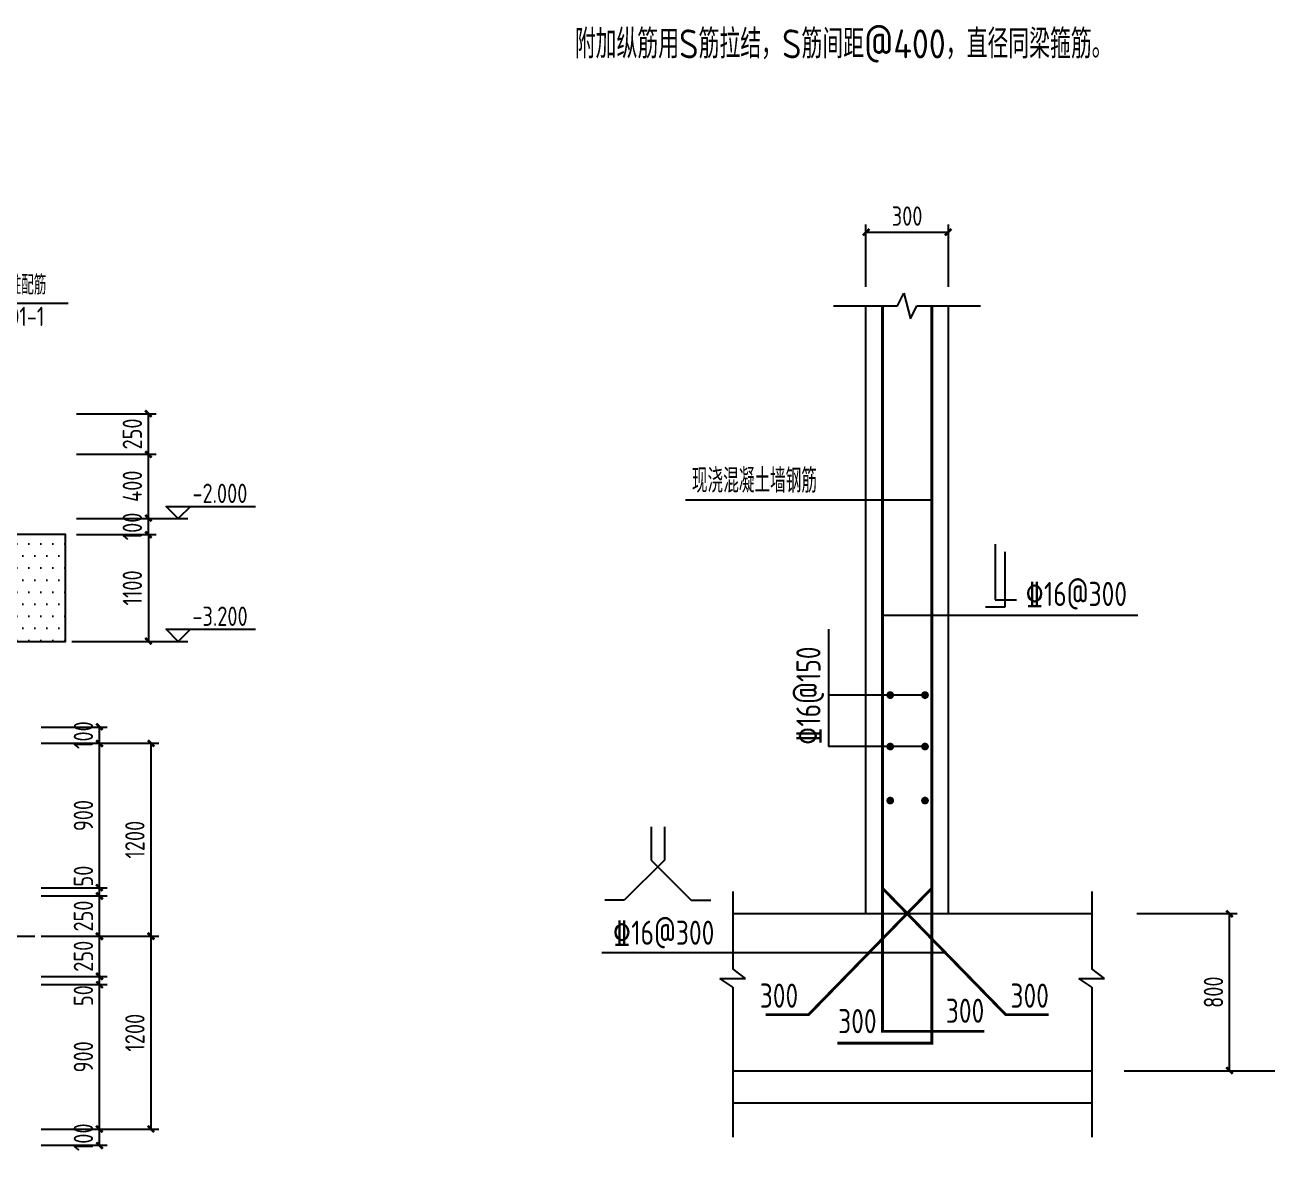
# Model space of a CAD drawing. Header units: millimetres. Extents: x 893615 to 897539, y 39650 to 40458.
# Drawn here: x 895379 to 895572, y 39769.1 to 39945.4 of the extents above; entities that cross this region are included whole.
import ezdxf

# ---------------------------------------------------------------- set-up
doc = ezdxf.new("R2010")
doc.units = ezdxf.units.MM
doc.header["$LTSCALE"] = 1000
doc.header["$MEASUREMENT"] = 0
doc.linetypes.add('DASHED', pattern=[0.75, 0.5, -0.25])
doc.linetypes.add('DOTE', pattern=[2.42, 2, -0.2, 0.02, -0.2])
for name, color, linetype in [('1530', 253, 'Continuous'), ('1534', 7, 'Continuous'), ('AXIS', 3, 'Continuous'), ('Civil', 7, 'Continuous'), ('DIM', 7, 'Continuous'), ('DOTE', 1, 'Continuous'), ('JICHU', 60, 'Continuous'), ('rebars', 1, 'Continuous'), ('Thin', 7, 'Continuous'), ('文字', 7, 'Continuous'), ('柱__钢筋标注', 7, 'Continuous'), ('标注尺寸', 252, 'Continuous'), ('水平钢筋', 7, 'Continuous'), ('独立基础', 2, 'Continuous')]:
    doc.layers.add(name, color=color, linetype=linetype)
doc.styles.add('GBHZ', font='gbenor.shx', dxfattribs={"width": 0.9, "bigfont": 'gbcbig.shx'})
doc.styles.get("Standard").update_dxf_attribs({"font": 'gbenor.shx', "bigfont": 'gbcbig.shx'})
doc.dimstyles.new('Y100', dxfattribs={"dimscale": 0, "dimtxt": 3, "dimasz": 0.01, "dimexe": 1.2, "dimexo": 2, "dimgap": 1, "dimtad": 1, "dimdec": 0, "dimlfac": 100, "dimzin": 0, "dimdsep": 46, "dimtxsty": 'GBHZ', "dimblk": 'DX', "dimcen": 0.09, "dimdle": 1, "dimclrd": 7, "dimclre": 7, "dimclrt": 7, "dimadec": 0, "dimazin": 0, "dimtfac": 1, "dimtdec": 0, "dimtix": 1, "dimtmove": 2, "dimatfit": 3, "dimldrblk": 'DX', "dimfxl": 0, "dimtolj": 1, "dimtzin": 0, "dimarcsym": 0})
doc.dimstyles.new('Y40', dxfattribs={"dimscale": 0, "dimtxt": 3, "dimasz": 0.01, "dimexe": 1.2, "dimexo": 1, "dimgap": 1, "dimtad": 1, "dimdec": 0, "dimlfac": 40, "dimzin": 0, "dimdsep": 46, "dimtxsty": 'GBHZ', "dimblk1": 'DX', "dimblk2": 'DX', "dimsah": 1, "dimcen": 0.09, "dimdle": 1, "dimadec": 0, "dimazin": 0, "dimtfac": 1, "dimtdec": 0, "dimtix": 1, "dimtmove": 2, "dimatfit": 3, "dimldrblk": 'DX', "dimfxl": 0, "dimtolj": 1, "dimtzin": 0, "dimarcsym": 0})

# ---------------------------------------------------------------- blocks, each defined once
blk = doc.blocks.new('DX')
at = {"color": 0, "linetype": 'ByBlock', "const_width": 40}
blk.add_lwpolyline([(-54, -51), (46, 49)], dxfattribs=at)
blk = doc.blocks.new('*D60')
at = {"layer": 'AXIS', "color": 7, "lineweight": -2, "transparency": 16777216}
for p, q in [((895551.79, 39807.26), (895567.37, 39807.26)), ((895566.17, 39782.84), (895566.17, 39807.25)), ((895549.79, 39782.83), (895567.37, 39782.83))]:
    blk.add_line(p, q, dxfattribs=at)
at = {"layer": 'Defpoints', "color": 0, "transparency": 16777216}
for p in [(895549.79, 39807.26), (895566.17, 39807.26), (895547.79, 39782.83)]:
    blk.add_point(p, dxfattribs=at)
at = {"layer": 'AXIS', "color": 7, "lineweight": -2, "transparency": 16777216, "xscale": 0.01, "yscale": 0.01, "zscale": 0.01}
for p, rotation in [((895566.17, 39807.26), 90), ((895566.17, 39782.83), 270)]:
    blk.add_blockref('DX', p, dxfattribs=dict(at, rotation=rotation))
at = {"layer": 'AXIS', "color": 7, "transparency": 16777216, "insert": (895563.67, 39795.04), "char_height": 3, "attachment_point": 5, "rotation": 90, "style": 'GBHZ'}
blk.add_mtext('\\A1;800', dxfattribs=at)
blk = doc.blocks.new('*D61')
at = {"layer": 'AXIS', "color": 7, "lineweight": -2, "transparency": 16777216}
for p, q in [((895509.67, 39904.64), (895509.67, 39914.36)), ((895522.5, 39904.64), (895522.5, 39914.36)), ((895509.68, 39913.16), (895522.49, 39913.16))]:
    blk.add_line(p, q, dxfattribs=at)
at = {"layer": 'Defpoints', "color": 0, "transparency": 16777216}
for p in [(895522.5, 39913.16), (895509.67, 39902.64), (895522.5, 39902.64)]:
    blk.add_point(p, dxfattribs=at)
at = {"layer": 'AXIS', "color": 7, "lineweight": -2, "transparency": 16777216, "xscale": 0.01, "yscale": 0.01, "zscale": 0.01, "rotation": 180}
blk.add_blockref('DX', (895509.67, 39913.16), dxfattribs=at)
at = {"layer": 'AXIS', "color": 7, "lineweight": -2, "transparency": 16777216, "xscale": 0.01, "yscale": 0.01, "zscale": 0.01}
blk.add_blockref('DX', (895522.5, 39913.16), dxfattribs=at)
at = {"layer": 'AXIS', "color": 7, "transparency": 16777216, "insert": (895516.08, 39915.66), "char_height": 3, "attachment_point": 5, "style": 'GBHZ'}
blk.add_mtext('\\A1;300', dxfattribs=at)
blk = doc.blocks.new('*D437')
at = {"layer": 'Defpoints', "color": 0, "transparency": 16777216}
for p in [(895380.56, 39773.74), (895390.61, 39773.74), (895380.56, 39771.24)]:
    blk.add_point(p, dxfattribs=at)
at = {"layer": 'dim', "color": 0, "lineweight": -2, "transparency": 16777216}
for p, q in [((895381.56, 39773.74), (895391.81, 39773.74)), ((895390.61, 39773.75), (895390.61, 39773.76)), ((895390.61, 39771.24), (895390.61, 39773.74)), ((895381.56, 39771.24), (895391.81, 39771.24)), ((895390.61, 39771.23), (895390.61, 39771.22))]:
    blk.add_line(p, q, dxfattribs=at)
at = {"layer": 'dim', "color": 0, "lineweight": -2, "transparency": 16777216, "xscale": 0.01, "yscale": 0.01, "zscale": 0.01}
for p, rotation in [((895390.61, 39773.74), 270), ((895390.61, 39771.24), 90)]:
    blk.add_blockref('DX', p, dxfattribs=dict(at, rotation=rotation))
at = {"layer": 'dim', "color": 0, "transparency": 16777216, "insert": (895388.11, 39772.49), "char_height": 3, "attachment_point": 5, "rotation": 90, "style": 'GBHZ'}
blk.add_mtext('\\A1;100', dxfattribs=at)
blk = doc.blocks.new('*D438')
at = {"layer": 'Defpoints', "color": 0, "transparency": 16777216}
for p in [(895380.56, 39796.24), (895390.61, 39796.24), (895380.56, 39773.74)]:
    blk.add_point(p, dxfattribs=at)
at = {"layer": 'dim', "color": 0, "lineweight": -2, "transparency": 16777216}
for p, q in [((895381.56, 39796.24), (895391.81, 39796.24)), ((895390.61, 39773.75), (895390.61, 39796.23)), ((895381.56, 39773.74), (895391.81, 39773.74))]:
    blk.add_line(p, q, dxfattribs=at)
at = {"layer": 'dim', "color": 0, "lineweight": -2, "transparency": 16777216, "xscale": 0.01, "yscale": 0.01, "zscale": 0.01}
for p, rotation in [((895390.61, 39796.24), 90), ((895390.61, 39773.74), 270)]:
    blk.add_blockref('DX', p, dxfattribs=dict(at, rotation=rotation))
at = {"layer": 'dim', "color": 0, "transparency": 16777216, "insert": (895388.11, 39784.99), "char_height": 3, "attachment_point": 5, "rotation": 90, "style": 'GBHZ'}
blk.add_mtext('\\A1;900', dxfattribs=at)
blk = doc.blocks.new('*D439')
at = {"layer": 'Defpoints', "color": 0, "transparency": 16777216}
for p in [(895380.56, 39797.49), (895380.56, 39796.24), (895390.61, 39797.49)]:
    blk.add_point(p, dxfattribs=at)
at = {"layer": 'dim', "color": 0, "lineweight": -2, "transparency": 16777216}
for p, q in [((895381.56, 39797.49), (895391.81, 39797.49)), ((895381.56, 39796.24), (895391.81, 39796.24)), ((895390.61, 39797.5), (895390.61, 39797.51)), ((895390.61, 39796.24), (895390.61, 39797.49)), ((895390.61, 39796.23), (895390.61, 39796.22))]:
    blk.add_line(p, q, dxfattribs=at)
at = {"layer": 'dim', "color": 0, "lineweight": -2, "transparency": 16777216, "xscale": 0.01, "yscale": 0.01, "zscale": 0.01}
for p, rotation in [((895390.61, 39797.49), 270), ((895390.61, 39796.24), 90)]:
    blk.add_blockref('DX', p, dxfattribs=dict(at, rotation=rotation))
at = {"layer": 'dim', "color": 0, "transparency": 16777216, "insert": (895388.11, 39794.51), "char_height": 3, "attachment_point": 5, "rotation": 90, "style": 'GBHZ'}
blk.add_mtext('\\A1;50', dxfattribs=at)
blk = doc.blocks.new('*D440')
at = {"layer": 'Defpoints', "color": 0, "transparency": 16777216}
for p in [(895380.56, 39803.74), (895390.61, 39803.74), (895380.56, 39797.49)]:
    blk.add_point(p, dxfattribs=at)
at = {"layer": 'dim', "color": 0, "lineweight": -2, "transparency": 16777216}
for p, q in [((895381.56, 39803.74), (895391.81, 39803.74)), ((895390.61, 39803.75), (895390.61, 39803.76)), ((895390.61, 39797.49), (895390.61, 39803.74)), ((895381.56, 39797.49), (895391.81, 39797.49)), ((895390.61, 39797.48), (895390.61, 39797.47))]:
    blk.add_line(p, q, dxfattribs=at)
at = {"layer": 'dim', "color": 0, "lineweight": -2, "transparency": 16777216, "xscale": 0.01, "yscale": 0.01, "zscale": 0.01}
for p, rotation in [((895390.61, 39803.74), 270), ((895390.61, 39797.49), 90)]:
    blk.add_blockref('DX', p, dxfattribs=dict(at, rotation=rotation))
at = {"layer": 'dim', "color": 0, "transparency": 16777216, "insert": (895388.11, 39800.62), "char_height": 3, "attachment_point": 5, "rotation": 90, "style": 'GBHZ'}
blk.add_mtext('\\A1;250', dxfattribs=at)
blk = doc.blocks.new('*D441')
at = {"layer": 'Defpoints', "color": 0, "transparency": 16777216}
for p in [(895380.56, 39809.99), (895390.61, 39809.99), (895380.56, 39803.74)]:
    blk.add_point(p, dxfattribs=at)
at = {"layer": 'dim', "color": 0, "lineweight": -2, "transparency": 16777216}
for p, q in [((895381.56, 39809.99), (895391.81, 39809.99)), ((895390.61, 39810), (895390.61, 39810.01)), ((895390.61, 39803.74), (895390.61, 39809.99)), ((895381.56, 39803.74), (895391.81, 39803.74)), ((895390.61, 39803.73), (895390.61, 39803.72))]:
    blk.add_line(p, q, dxfattribs=at)
at = {"layer": 'dim', "color": 0, "lineweight": -2, "transparency": 16777216, "xscale": 0.01, "yscale": 0.01, "zscale": 0.01}
for p, rotation in [((895390.61, 39809.99), 270), ((895390.61, 39803.74), 90)]:
    blk.add_blockref('DX', p, dxfattribs=dict(at, rotation=rotation))
at = {"layer": 'dim', "color": 0, "transparency": 16777216, "insert": (895388.11, 39806.87), "char_height": 3, "attachment_point": 5, "rotation": 90, "style": 'GBHZ'}
blk.add_mtext('\\A1;250', dxfattribs=at)
blk = doc.blocks.new('*D442')
at = {"layer": 'Defpoints', "color": 0, "transparency": 16777216}
for p in [(895380.56, 39811.24), (895380.56, 39809.99), (895390.61, 39811.24)]:
    blk.add_point(p, dxfattribs=at)
at = {"layer": 'dim', "color": 0, "lineweight": -2, "transparency": 16777216}
for p, q in [((895381.56, 39811.24), (895391.81, 39811.24)), ((895381.56, 39809.99), (895391.81, 39809.99)), ((895390.61, 39811.25), (895390.61, 39811.26)), ((895390.61, 39809.99), (895390.61, 39811.24)), ((895390.61, 39809.98), (895390.61, 39809.97))]:
    blk.add_line(p, q, dxfattribs=at)
at = {"layer": 'dim', "color": 0, "lineweight": -2, "transparency": 16777216, "xscale": 0.01, "yscale": 0.01, "zscale": 0.01}
for p, rotation in [((895390.61, 39811.24), 270), ((895390.61, 39809.99), 90)]:
    blk.add_blockref('DX', p, dxfattribs=dict(at, rotation=rotation))
at = {"layer": 'dim', "color": 0, "transparency": 16777216, "insert": (895388.11, 39813.08), "char_height": 3, "attachment_point": 5, "rotation": 90, "style": 'GBHZ'}
blk.add_mtext('\\A1;50', dxfattribs=at)
blk = doc.blocks.new('*D443')
at = {"layer": 'Defpoints', "color": 0, "transparency": 16777216}
for p in [(895380.56, 39833.74), (895390.61, 39833.74), (895380.56, 39811.24)]:
    blk.add_point(p, dxfattribs=at)
at = {"layer": 'dim', "color": 0, "lineweight": -2, "transparency": 16777216}
for p, q in [((895381.56, 39833.74), (895391.81, 39833.74)), ((895390.61, 39811.25), (895390.61, 39833.73)), ((895381.56, 39811.24), (895391.81, 39811.24))]:
    blk.add_line(p, q, dxfattribs=at)
at = {"layer": 'dim', "color": 0, "lineweight": -2, "transparency": 16777216, "xscale": 0.01, "yscale": 0.01, "zscale": 0.01}
for p, rotation in [((895390.61, 39833.74), 90), ((895390.61, 39811.24), 270)]:
    blk.add_blockref('DX', p, dxfattribs=dict(at, rotation=rotation))
at = {"layer": 'dim', "color": 0, "transparency": 16777216, "insert": (895388.11, 39822.49), "char_height": 3, "attachment_point": 5, "rotation": 90, "style": 'GBHZ'}
blk.add_mtext('\\A1;900', dxfattribs=at)
blk = doc.blocks.new('*D444')
at = {"layer": 'Defpoints', "color": 0, "transparency": 16777216}
for p in [(895380.56, 39836.24), (895390.61, 39836.24), (895380.56, 39833.74)]:
    blk.add_point(p, dxfattribs=at)
at = {"layer": 'dim', "color": 0, "lineweight": -2, "transparency": 16777216}
for p, q in [((895381.56, 39836.24), (895391.81, 39836.24)), ((895390.61, 39836.25), (895390.61, 39836.26)), ((895390.61, 39833.74), (895390.61, 39836.24)), ((895381.56, 39833.74), (895391.81, 39833.74)), ((895390.61, 39833.73), (895390.61, 39833.72))]:
    blk.add_line(p, q, dxfattribs=at)
at = {"layer": 'dim', "color": 0, "lineweight": -2, "transparency": 16777216, "xscale": 0.01, "yscale": 0.01, "zscale": 0.01}
for p, rotation in [((895390.61, 39836.24), 270), ((895390.61, 39833.74), 90)]:
    blk.add_blockref('DX', p, dxfattribs=dict(at, rotation=rotation))
at = {"layer": 'dim', "color": 0, "transparency": 16777216, "insert": (895388.11, 39834.99), "char_height": 3, "attachment_point": 5, "rotation": 90, "style": 'GBHZ'}
blk.add_mtext('\\A1;100', dxfattribs=at)
blk = doc.blocks.new('*D445')
at = {"layer": 'Defpoints', "color": 0, "transparency": 16777216}
for p in [(895380.56, 39833.74), (895380.56, 39803.74), (895398.61, 39803.74)]:
    blk.add_point(p, dxfattribs=at)
at = {"layer": 'dim', "color": 0, "lineweight": -2, "transparency": 16777216}
for p, q in [((895381.56, 39833.74), (895399.81, 39833.74)), ((895398.61, 39833.73), (895398.61, 39803.75)), ((895381.56, 39803.74), (895399.81, 39803.74))]:
    blk.add_line(p, q, dxfattribs=at)
at = {"layer": 'dim', "color": 0, "lineweight": -2, "transparency": 16777216, "xscale": 0.01, "yscale": 0.01, "zscale": 0.01}
for p, rotation in [((895398.61, 39833.74), 90), ((895398.61, 39803.74), 270)]:
    blk.add_blockref('DX', p, dxfattribs=dict(at, rotation=rotation))
at = {"layer": 'dim', "color": 0, "transparency": 16777216, "insert": (895396.11, 39818.74), "char_height": 3, "attachment_point": 5, "rotation": 90, "style": 'GBHZ'}
blk.add_mtext('\\A1;1200', dxfattribs=at)
blk = doc.blocks.new('*D446')
at = {"layer": 'Defpoints', "color": 0, "transparency": 16777216}
for p in [(895380.56, 39803.74), (895380.56, 39773.74), (895398.61, 39773.74)]:
    blk.add_point(p, dxfattribs=at)
at = {"layer": 'dim', "color": 0, "lineweight": -2, "transparency": 16777216}
for p, q in [((895381.56, 39803.74), (895399.81, 39803.74)), ((895398.61, 39803.73), (895398.61, 39773.75)), ((895381.56, 39773.74), (895399.81, 39773.74))]:
    blk.add_line(p, q, dxfattribs=at)
at = {"layer": 'dim', "color": 0, "lineweight": -2, "transparency": 16777216, "xscale": 0.01, "yscale": 0.01, "zscale": 0.01}
for p, rotation in [((895398.61, 39803.74), 90), ((895398.61, 39773.74), 270)]:
    blk.add_blockref('DX', p, dxfattribs=dict(at, rotation=rotation))
at = {"layer": 'dim', "color": 0, "transparency": 16777216, "insert": (895396.11, 39788.74), "char_height": 3, "attachment_point": 5, "rotation": 90, "style": 'GBHZ'}
blk.add_mtext('\\A1;1200', dxfattribs=at)
blk = doc.blocks.new('*D447')
at = {"layer": 'Defpoints', "color": 0, "transparency": 16777216}
for p in [(895386.05, 39868.67), (895398.21, 39868.67), (895386.05, 39866.17)]:
    blk.add_point(p, dxfattribs=at)
at = {"layer": 'dim', "color": 0, "lineweight": -2, "transparency": 16777216}
for p, q in [((895387.05, 39868.67), (895399.41, 39868.67)), ((895398.21, 39868.68), (895398.21, 39868.69)), ((895398.21, 39866.17), (895398.21, 39868.67)), ((895387.05, 39866.17), (895399.41, 39866.17)), ((895398.21, 39866.16), (895398.21, 39866.15))]:
    blk.add_line(p, q, dxfattribs=at)
at = {"layer": 'dim', "color": 0, "lineweight": -2, "transparency": 16777216, "xscale": 0.01, "yscale": 0.01, "zscale": 0.01}
for p, rotation in [((895398.21, 39868.67), 270), ((895398.21, 39866.17), 90)]:
    blk.add_blockref('DX', p, dxfattribs=dict(at, rotation=rotation))
at = {"layer": 'dim', "color": 0, "transparency": 16777216, "insert": (895395.71, 39867.42), "char_height": 3, "attachment_point": 5, "rotation": 90, "style": 'GBHZ'}
blk.add_mtext('\\A1;100', dxfattribs=at)
blk = doc.blocks.new('*D448')
at = {"layer": 'Defpoints', "color": 0, "transparency": 16777216}
for p in [(895386.05, 39878.67), (895398.21, 39878.67), (895386.05, 39868.67)]:
    blk.add_point(p, dxfattribs=at)
at = {"layer": 'dim', "color": 0, "lineweight": -2, "transparency": 16777216}
for p, q in [((895387.05, 39878.67), (895399.41, 39878.67)), ((895398.21, 39868.68), (895398.21, 39878.66)), ((895387.05, 39868.67), (895399.41, 39868.67))]:
    blk.add_line(p, q, dxfattribs=at)
at = {"layer": 'dim', "color": 0, "lineweight": -2, "transparency": 16777216, "xscale": 0.01, "yscale": 0.01, "zscale": 0.01}
for p, rotation in [((895398.21, 39878.67), 90), ((895398.21, 39868.67), 270)]:
    blk.add_blockref('DX', p, dxfattribs=dict(at, rotation=rotation))
at = {"layer": 'dim', "color": 0, "transparency": 16777216, "insert": (895395.71, 39873.67), "char_height": 3, "attachment_point": 5, "rotation": 90, "style": 'GBHZ'}
blk.add_mtext('\\A1;400', dxfattribs=at)
blk = doc.blocks.new('*D449')
at = {"layer": 'Defpoints', "color": 0, "transparency": 16777216}
for p in [(895386.05, 39884.92), (895398.21, 39884.92), (895386.05, 39878.67)]:
    blk.add_point(p, dxfattribs=at)
at = {"layer": 'dim', "color": 0, "lineweight": -2, "transparency": 16777216}
for p, q in [((895387.05, 39884.92), (895399.41, 39884.92)), ((895398.21, 39884.93), (895398.21, 39884.94)), ((895398.21, 39878.67), (895398.21, 39884.92)), ((895387.05, 39878.67), (895399.41, 39878.67)), ((895398.21, 39878.66), (895398.21, 39878.65))]:
    blk.add_line(p, q, dxfattribs=at)
at = {"layer": 'dim', "color": 0, "lineweight": -2, "transparency": 16777216, "xscale": 0.01, "yscale": 0.01, "zscale": 0.01}
for p, rotation in [((895398.21, 39884.92), 270), ((895398.21, 39878.67), 90)]:
    blk.add_blockref('DX', p, dxfattribs=dict(at, rotation=rotation))
at = {"layer": 'dim', "color": 0, "transparency": 16777216, "insert": (895395.71, 39881.79), "char_height": 3, "attachment_point": 5, "rotation": 90, "style": 'GBHZ'}
blk.add_mtext('\\A1;250', dxfattribs=at)
blk = doc.blocks.new('*D456')
at = {"layer": 'Defpoints', "color": 0, "transparency": 16777216}
for p in [(895387.7, 39866.17), (895385.31, 39849.56), (895398.21, 39849.56)]:
    blk.add_point(p, dxfattribs=at)
at = {"layer": 'dim', "color": 0, "lineweight": -2, "transparency": 16777216}
for p, q in [((895388.7, 39866.17), (895399.41, 39866.17)), ((895398.21, 39866.16), (895398.21, 39849.57)), ((895386.31, 39849.56), (895399.41, 39849.56))]:
    blk.add_line(p, q, dxfattribs=at)
at = {"layer": 'dim', "color": 0, "lineweight": -2, "transparency": 16777216, "xscale": 0.01, "yscale": 0.01, "zscale": 0.01}
for p, rotation in [((895398.21, 39866.17), 90), ((895398.21, 39849.56), 270)]:
    blk.add_blockref('DX', p, dxfattribs=dict(at, rotation=rotation))
at = {"layer": 'dim', "color": 0, "transparency": 16777216, "insert": (895395.71, 39857.87), "char_height": 3, "attachment_point": 5, "rotation": 90, "style": 'GBHZ'}
blk.add_mtext('\\A1;1100', dxfattribs=at)

msp = doc.modelspace()

# ---------------------------------------------------------------- hatches: boundary and pattern name
at = {"layer": '柱__钢筋标注'}
h = msp.add_hatch(dxfattribs=at)
h.set_pattern_fill('DOTS', color=256, scale=30, style=0)
h.set_pattern_definition([(0, (-504.7519, 358.4656), (0.9375, 1.875), [0, -1.875])])
h.paths.add_polyline_path([(895385.311, 39866.168), (895300.312, 39866.168), (895300.312, 39849.563), (895385.311, 39849.563)])
h.paths.add_polyline_path([(895303.125, 39860.734), (895316.944, 39860.734), (895316.944, 39865.825), (895303.125, 39865.825)], flags=24)

# ---------------------------------------------------------------- linework, layer by layer
at = {"linetype": 'Continuous'}
msp.add_line((895336.362, 39902.12), (895385.721, 39902.12), dxfattribs=at)
at = {"layer": '1530'}
for p, q in [((895398.354, 39868.668), (895404.354, 39868.668)), ((895398.354, 39849.563), (895404.354, 39849.563))]:
    msp.add_line(p, q, dxfattribs=at)
at = {"layer": '1534'}
for points in [[(895404.729, 39870.543), (895402.854, 39868.668), (895400.979, 39870.543), (895414.854, 39870.543)], [(895404.729, 39851.438), (895402.854, 39849.563), (895400.979, 39851.438), (895414.854, 39851.438)]]:
    msp.add_lwpolyline(points, dxfattribs=at)
at = {"layer": 'Civil'}
for p, q in [((895489.005, 39810.706), (895489.005, 39798.662)), ((895544.792, 39810.706), (895544.792, 39798.662)), ((895490.967, 39797.145), (895489.005, 39798.662)), ((895546.754, 39797.145), (895544.792, 39798.662)), ((895489.005, 39795.836), (895486.979, 39797.145)), ((895486.979, 39797.145), (895490.967, 39797.145)), ((895487.756, 39797.154), (895487.756, 39797.145)), ((895489.005, 39797.154), (895489.005, 39797.145)), ((895544.792, 39795.836), (895542.766, 39797.145)), ((895542.766, 39797.145), (895546.754, 39797.145)), ((895543.543, 39797.154), (895543.543, 39797.145)), ((895544.792, 39797.154), (895544.792, 39797.145)), ((895489.005, 39795.836), (895489.005, 39772.529)), ((895544.792, 39795.836), (895544.792, 39772.529))]:
    msp.add_line(p, q, dxfattribs=at)
at = {"layer": 'DOTE', "linetype": 'DOTE', "ltscale": 0.01}
msp.add_line((895318.891, 39803.744), (895380.568, 39803.744), dxfattribs=at)
at = {"layer": 'JICHU', "color": 254, "linetype": 'DASHED', "ltscale": 5}
for p, q in [((895509.666, 39807.261), (895509.666, 39901.685)), ((895522.502, 39807.261), (895522.502, 39901.685))]:
    msp.add_line(p, q, dxfattribs=at)
at = {"layer": 'JICHU', "color": 254}
for p, q in [((895519.905, 39871.495), (895481.653, 39871.495)), ((895512.263, 39853.652), (895551.935, 39853.652)), ((895489.005, 39782.825), (895544.792, 39782.825)), ((895489.005, 39777.825), (895544.792, 39777.825))]:
    msp.add_line(p, q, dxfattribs=at)
at = {"layer": 'JICHU', "color": 32}
msp.add_line((895550.792, 39782.825), (895581.193, 39782.825), dxfattribs=at)
at = {"layer": 'JICHU', "color": 254, "const_width": 0.6}
for points in [[(895513.154, 39841.209, 1), (895513.754, 39841.209, 1)], [(895518.558, 39841.209, 1), (895519.158, 39841.209, 1)], [(895513.154, 39833.212, 1), (895513.754, 39833.212, 1)], [(895518.558, 39833.212, 1), (895519.158, 39833.212, 1)], [(895513.154, 39824.814, 1), (895513.754, 39824.814, 1)], [(895518.558, 39824.814, 1), (895519.158, 39824.814, 1)]]:
    msp.add_lwpolyline(points, format="xyb", close=True, dxfattribs=at)
at = {"layer": 'rebars', "const_width": 0.45}
for points in [[(895505.22, 39787.113), (895519.905, 39787.113), (895519.905, 39901.685)], [(895528.09, 39788.959), (895512.263, 39788.959), (895512.263, 39901.685)], [(895494.084, 39791.538), (895500.764, 39791.538), (895519.905, 39811.183)], [(895538.084, 39791.538), (895531.404, 39791.538), (895512.263, 39811.183)]]:
    msp.add_lwpolyline(points, dxfattribs=at)
at = {"layer": 'Thin'}
for p, q in [((895514.584, 39901.685), (895515.584, 39903.685)), ((895515.584, 39903.685), (895516.584, 39899.685)), ((895504.666, 39901.685), (895514.584, 39901.685)), ((895516.584, 39899.685), (895517.584, 39901.685)), ((895517.584, 39901.685), (895527.502, 39901.685))]:
    msp.add_line(p, q, dxfattribs=at)
at = {"layer": '文字'}
msp.add_line((895570.043, 39782.825), (895582.217, 39782.825), dxfattribs=at)
at = {"layer": '标注尺寸'}
for p, q in [((895529.736, 39864.652), (895529.736, 39856.011)), ((895531.268, 39863.498), (895531.268, 39854.857)), ((895529.736, 39856.011), (895533.072, 39856.011)), ((895531.268, 39854.857), (895528.269, 39854.857)), ((895503.875, 39851.451), (895503.875, 39833.212)), ((895518.858, 39841.209), (895503.875, 39841.209)), ((895518.858, 39833.212), (895503.875, 39833.212)), ((895476.3, 39820.742), (895476.3, 39815.557)), ((895478.363, 39820.742), (895478.363, 39815.557)), ((895478.363, 39815.557), (895472.14, 39809.339)), ((895476.3, 39815.557), (895482.522, 39809.339)), ((895472.14, 39809.339), (895469.093, 39809.339)), ((895482.522, 39809.339), (895485.57, 39809.339)), ((895489.005, 39807.261), (895544.792, 39807.261)), ((895522.031, 39801.157), (895468.63, 39801.157))]:
    msp.add_line(p, q, dxfattribs=at)
at = {"layer": '独立基础'}
msp.add_lwpolyline([(895300.312, 39849.563), (895385.311, 39849.563), (895385.311, 39866.168), (895300.312, 39866.168)], close=True, dxfattribs=at)

# ---------------------------------------------------------------- texts
at = {"style": 'GBHZ'}
msp.add_text('附加纵筋用S筋拉结，S筋间距@400，直径同梁箍筋。', height=4.5, dxfattribs=at).set_placement((895464.453, 39940.165))
at = {"color": 7, "linetype": 'Continuous', "style": 'GBHZ', "width": 0.9}
for s, p in [('纵向钢筋及箍筋同相应框架柱配筋', (895353.193, 39903.462)), ('详见16G101-1', (895366.782, 39898.559))]:
    msp.add_text(s, height=3, dxfattribs=at).set_placement(p)
at = {"layer": '1534', "style": 'GBHZ', "width": 0.9}
for s, p in [('-2.000', (895405.047, 39871.068)), ('-3.200', (895405.047, 39851.963))]:
    msp.add_text(s, height=3, dxfattribs=at).set_placement(p)
at = {"layer": '水平钢筋', "width": 0.9}
for s, p in [('现浇混凝土墙钢筋', (895482.644, 39872.662)), ('%%13216@300', (895534.447, 39855.05)), ('%%13216@300', (895470.335, 39802.408)), ('300', (895493.192, 39792.626)), ('300', (895532.138, 39792.626)), ('300', (895505.371, 39788.658)), ('300', (895522.096, 39790.274))]:
    msp.add_text(s, height=3.75, dxfattribs=at).set_placement(p)
msp.add_text('%%13216@150', height=3.75, rotation=90, dxfattribs=at).set_placement((895502.624, 39833.429))

# ---------------------------------------------------------------- dimensions: what is measured, and where the dimension line sits
at = {"layer": 'AXIS'}
dim = msp.add_linear_dim(base=(895522.502, 39913.162), p1=(895509.666, 39902.639), p2=(895522.502, 39902.639), text='300', dimstyle='Y100', override={"dimscale": 1}, dxfattribs=at)
dim.commit()
dim.dimension.update_dxf_attribs({"geometry": '*D61', "text_midpoint": (895516.084, 39915.662)})
dim = msp.add_linear_dim(base=(895566.167, 39807.261), p1=(895547.792, 39782.825), p2=(895549.792, 39807.261), angle=90, text='800', dimstyle='Y100', override={"dimscale": 1}, dxfattribs=at)
dim.commit()
dim.dimension.update_dxf_attribs({"geometry": '*D60', "text_midpoint": (895563.667, 39795.043)})
at = {"layer": 'dim'}
for base, p1, p2, picture, middle in [((895398.212, 39884.918), (895386.054, 39878.668), (895386.054, 39884.918), '*D449', (895395.712, 39881.793)), ((895398.212, 39878.668), (895386.054, 39868.668), (895386.054, 39878.668), '*D448', (895395.712, 39873.668)), ((895398.212, 39868.668), (895386.054, 39866.168), (895386.054, 39868.668), '*D447', (895395.712, 39867.418)), ((895390.609, 39836.244), (895380.562, 39833.744), (895380.562, 39836.244), '*D444', (895388.109, 39834.994)), ((895390.609, 39833.744), (895380.562, 39811.244), (895380.562, 39833.744), '*D443', (895388.109, 39822.494)), ((895398.609, 39803.744), (895380.562, 39833.744), (895380.562, 39803.744), '*D445', (895396.109, 39818.744)), ((895390.609, 39809.994), (895380.562, 39803.744), (895380.562, 39809.994), '*D441', (895388.109, 39806.869)), ((895390.609, 39803.744), (895380.562, 39797.494), (895380.562, 39803.744), '*D440', (895388.109, 39800.619)), ((895398.609, 39773.744), (895380.562, 39803.744), (895380.562, 39773.744), '*D446', (895396.109, 39788.744)), ((895390.609, 39796.244), (895380.562, 39773.744), (895380.562, 39796.244), '*D438', (895388.109, 39784.994)), ((895390.609, 39773.744), (895380.562, 39771.244), (895380.562, 39773.744), '*D437', (895388.109, 39772.494))]:
    dim = msp.add_linear_dim(base=base, p1=p1, p2=p2, angle=90, dimstyle='Y40', override={"dimscale": 1}, dxfattribs=at)
    dim.commit()
    dim.dimension.update_dxf_attribs({"geometry": picture, "text_midpoint": middle})
dim = msp.add_linear_dim(base=(895398.212, 39849.563), p1=(895387.704, 39866.168), p2=(895385.311, 39849.563), angle=270, text='1100', dimstyle='Y40', override={"dimscale": 1}, dxfattribs=at)
dim.commit()
dim.dimension.update_dxf_attribs({"geometry": '*D456', "text_midpoint": (895395.712, 39857.865)})
for base, p1, p2, picture, middle in [((895390.609, 39811.244), (895380.562, 39809.994), (895380.562, 39811.244), '*D442', (895388.109, 39813.081)), ((895390.609, 39797.494), (895380.562, 39796.244), (895380.562, 39797.494), '*D439', (895388.109, 39794.507))]:
    dim = msp.add_linear_dim(base=base, p1=p1, p2=p2, angle=90, dimstyle='Y40', override={"dimscale": 1}, dxfattribs=at)
    dim.commit()
    dim.dimension.update_dxf_attribs({"geometry": picture, "text_midpoint": middle, "dimtype": 160})

doc.saveas('drawing.dxf')
